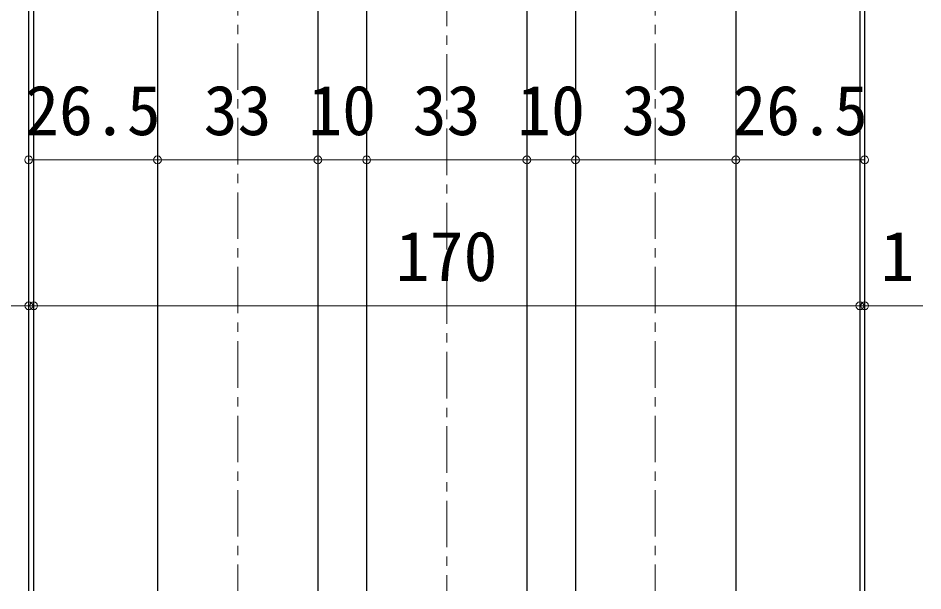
# Model space of a CAD drawing. Units: millimetres at full size; some dimension numbers follow another scale. Extents: x -800 to 800, y -560 to 560.
# Drawn here: x -405 to -218.9, y 168.8 to 286.6 of the extents above; entities that cross this region are included whole.
import ezdxf
from ezdxf.enums import TextEntityAlignment as Align

# ---------------------------------------------------------------- set-up
doc = ezdxf.new("R2010")
doc.units = ezdxf.units.MM
doc.header["$LTSCALE"] = 4
doc.header["$PDMODE"] = 32
doc.header["$PDSIZE"] = 1.6
doc.linetypes.add('USER12', pattern=[3.826934, 2.391833, -0.478367, 0.478367, -0.478367])
doc.layers.add('2-0', color=7, linetype='Continuous', lineweight=18)
doc.styles.add('ＭＳ ゴシック', font='')
doc.styles.get('ＭＳ ゴシック').set_extended_font_data('MS Gothic')

msp = doc.modelspace()

# ---------------------------------------------------------------- linework, layer by layer
at = {"layer": '2-0', "color": 4, "linetype": 'USER12', "lineweight": 9}
for p, q in [((-316.834, 432.254), (-316.834, 168.797)), ((-359.83, 403.823), (-359.83, 168.797)), ((-273.953, 403.823), (-273.953, 168.797))]:
    msp.add_line(p, q, dxfattribs=at)
at = {"layer": '2-0', "lineweight": 25}
for p, q in [((-402.827, 168.797), (-402.827, 408.931)), ((-401.827, 408.931), (-401.827, 168.797)), ((-231.845, 408.931), (-231.845, 168.797)), ((-230.844, 408.931), (-230.844, 168.797)), ((-376.331, 362.424), (-376.331, 168.797)), ((-343.331, 362.424), (-343.331, 168.797)), ((-333.334, 362.424), (-333.334, 168.797)), ((-300.337, 362.424), (-300.337, 168.797)), ((-290.34, 362.424), (-290.34, 168.797)), ((-257.34, 362.424), (-257.34, 168.797))]:
    msp.add_line(p, q, dxfattribs=at)
at = {"layer": '2-0', "color": 4, "lineweight": 9}
for p, q in [((-402.827, 257.424), (-376.331, 257.424)), ((-376.331, 257.424), (-343.331, 257.424)), ((-343.331, 257.424), (-333.314, 257.424)), ((-333.314, 257.424), (-300.337, 257.424)), ((-300.337, 257.424), (-290.34, 257.424)), ((-290.34, 257.424), (-257.34, 257.424)), ((-257.34, 257.424), (-230.842, 257.424)), ((-413.793, 227.424), (-218.86, 227.424)), ((-402.811, 227.424), (-401.815, 227.424)), ((-231.837, 227.424), (-230.842, 227.424))]:
    msp.add_line(p, q, dxfattribs=at)
at = {"layer": '2-0', "color": 4}
for p in [(-402.827, 257.424), (-376.331, 257.424), (-343.331, 257.424), (-333.314, 257.424), (-300.337, 257.424), (-290.34, 257.424), (-257.34, 257.424), (-230.842, 257.424), (-402.811, 227.424), (-401.815, 227.424), (-231.837, 227.424), (-230.842, 227.424)]:
    msp.add_point(p, dxfattribs=at)

# ---------------------------------------------------------------- texts
at = {"layer": '2-0', "style": 'ＭＳ ゴシック'}
for s, p in [('26.5', (-403.579, 259.424)), ('33', (-366.831, 259.424)), ('10', (-345.323, 259.424)), ('33', (-323.826, 259.424)), ('10', (-302.339, 259.424)), ('33', (-280.84, 259.424)), ('26.5', (-258.091, 259.424)), ('170', (-327.326, 229.424)), ('1', (-227.599, 229.424))]:
    msp.add_text(s, height=10.26, dxfattribs=at).set_placement(p, align=Align.BOTTOM_LEFT)

doc.saveas('drawing.dxf')
